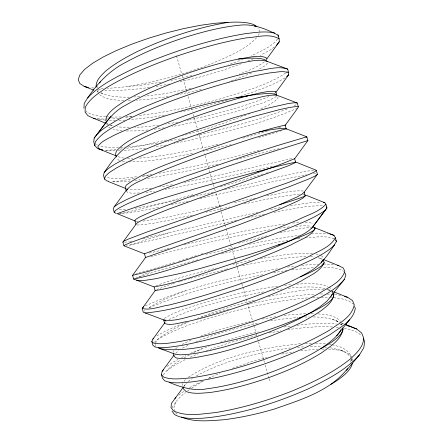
<?xml version="1.0" encoding="UTF-8"?>
<svg xmlns="http://www.w3.org/2000/svg" width="443" height="443" viewBox="0 0 443 443"><rect width="100%" height="100%" fill="white"/><g stroke="black" fill="none" stroke-linecap="round" stroke-linejoin="round"><path stroke-width="0.33" stroke-dasharray="2.21 1.66" d="M182.721 385.643L182.909 383.345M97.493 87.725L97.61 86.446M172.405 408.047L172.554 406.824L175.899 401.962A102.222 28.634 -16 0 1 185.467 392.564M107.134 123.171L106.924 124.405L108.208 126.333M350.629 362.186L351.332 358.459L352.024 360.907M173.307 352.279L173.645 350.662M340.689 330.24L341.165 328.413M175.899 401.962L173.961 407.394L174.808 411.558M332.134 293.382L332.555 292.203L331.824 289.982M278.276 96.712L277.263 99.005L273.807 101.912L268.104 105.329L260.379 109.15M155.31 343.253L157.73 339.443C177.471 327.576 199.865 321.103 221.749 314.43C250.24 306.495 279.311 300.238 308.826 297.79M256.658 37.638C244.436 50.53 227.049 56.898 211.084 63.87C183.795 74.435 155.388 82.138 126.465 86.623A103.535 24.221 -16 0 1 107.3 88.268M258.186 35.473L258.95 34.388L259.543 30.611L257.887 28.047M183.995 386.335L186.221 383.339M183.767 386.617L186.592 382.841M277.451 39.134C271.033 47.467 260.451 51.2 251.342 55.818M143.903 311.34L144.545 310.493M184.083 381.307L185.584 379.352M163.24 374.795L166.828 370.741A102.355 23.468 -16 0 1 180.75 359.832M267.483 63.127L265.363 65.52L258.086 69.9M175.616 353.298L178.584 350.701M175.528 348.84L178.684 346.515M285.585 73.056C266.836 85.61 244.287 91.158 223.023 98.08C195.463 105.883 167.415 112.273 138.93 115.507M286.089 72.586L287.596 71.168M178.828 395.062L184.044 391.208M154.38 342.278L157.73 339.443A102.483 18.279 -16 0 1 188.148 322.155M188.186 381.55L192.483 378.283M188.247 377.242C221.356 356.045 261.996 347.788 300.625 343.674L301.988 343.618M273.957 93.877L275.341 92.825M274.306 47.002L271.044 49.478L260.246 55.419M138.509 277.351L139.479 276.631A102.743 7.813 -16 0 1 150.111 271.803M166.828 370.741L172.931 366.25L185.412 359.483M276.377 96.474L269.953 100.029L263.408 102.682L234.591 112.085L197.672 121.504L172.017 126.598M166.933 366.466L171.945 362.861L177.892 359.511M165.344 322.05L166.346 321.347M264.344 61.931C256.746 67.48 247.864 70.88 239.148 74.241M164.303 318.473C177.992 309.84 194.139 306.13 209.378 301.151C232.11 294.717 255.196 289.362 278.608 286.106M196.387 375.885C225.022 360.408 257.25 352.567 289.301 348.071L290.663 347.943M294.218 105.816L296.926 104.177M285.032 77.907C271.542 85.997 256.425 90.848 241.596 95.854M156.722 335.966C166.191 330.168 176.558 326.037 186.957 322.227M297.414 108.153C258.219 125.535 215.686 134.428 173.938 143.56M145.26 305.914C187.766 286.959 233.854 276.93 279.444 268.392M189.504 387.68L202.567 380.958M182.444 348.176L188.74 344.931M168.921 319.636C199.162 305.404 232.182 297.984 264.842 291.644M182.029 344.46L191.387 339.964M190.191 357.191L198.159 353.813M181.464 357.612L185.656 355.629M149.213 307.802C185.916 291.915 225.127 282.545 264.178 274.45M208.653 378.189L219.828 373.277M156.523 289.556L171.757 283.98M196 341.719C216.079 333.452 237.105 327.632 258.33 323.185M251.486 73.029L236.905 78.804L229.302 81.368M243.129 59.273L228.533 64.772M156.025 285.752C175.583 278.298 196 273.309 216.256 268.148M268.962 96.524C243.473 107.123 216.566 113.906 189.648 119.765M247.864 60.996L253.551 58.631M190.446 353.364L209.279 346.016M246.003 115.18L214.484 126.366L182.306 135.863M248.445 114.222L250.278 113.502M287.202 108.995C257.97 120.203 227.597 128.182 197.141 135.281M196.991 318.523C216.084 311.08 235.659 304.878 255.511 299.8M232.315 368.321L251.452 361.759L264.382 358.099M200.579 336.22C216.66 330.096 233.256 325.395 250.035 321.607M135.779 277.994L155.177 271.637L191.321 261.464M241.535 63.593C221.007 71.384 199.871 77.542 178.407 82.149M206.322 350.601L229.873 342.649L258.612 335.118M135.359 274.206L138.46 273.132M278.497 127.866L281.449 126.853M201.011 317.365L230.116 308.804M281.864 130.602L264.438 135.857M178.385 261.42L189.333 257.848M139.08 272.932L175.816 262.195M220.143 342.317L243.484 335.462L258.369 331.851M190.617 257.427L198.292 255.035M200.851 254.238L203.403 253.44M172.388 283.78L174.907 283.005M178.058 282.03L179.947 281.443M263.164 174.044L219.617 187.035M265.806 173.235L267.782 172.626M227.226 100.29L209.417 105.251L180.689 112.001M267.345 131.333L242.088 138.382M180.578 281.25L190.086 278.492M192.843 194.687L160.294 203.691A103.003 2.758 -16 0 1 121.138 213.509L118.419 213.914M258.557 137.496L263.79 136.045M238.594 243.24L267.234 235.776M190.717 278.304L225.731 269.289M279.096 148.615L236.346 159.674M259.221 150.393C225.653 159.181 191.897 167.376 157.725 173.479M191.963 261.298L199.029 259.471M191.885 75.603L170.262 80.548M205.879 254.326L232.896 247.836M166.535 139.955L143.416 145.287A103.269 13.434 -16 0 1 126.753 148.211M231.202 144.667L206.006 150.581M166.463 249.071L147.851 253.413M167.105 248.911L169.032 248.445M150.637 256.563C190.734 246.712 230.792 236.451 271.52 229.485M191.071 88.473L162.647 94.032L144.911 96.209M201.41 89.464L176.397 95.051M183.911 244.857C217.48 236.933 251.092 228.843 285.264 223.942M248.385 304.269L249.68 303.959M265.673 357.734L267.013 357.412M217.928 164.126L180.871 172.416L145.503 178.917M142.873 238.771L257.754 212.269M221.434 253.872L264.776 244.353L288.941 240.112M224.501 189.51C254.875 183.358 284.738 173.894 315.521 169.951M217.851 144.429C191.559 150.41 165.073 156.285 138.116 158.212M272.412 166.374L201.476 182.378L165.089 189.521M213.426 192.063L190.191 197.323M279.893 232.785L302.973 228.189L311.202 227.348M199.848 198.514L275.646 181.098L306.49 174.692M236.767 220.237L146.456 241.546L126.405 245.765M226.39 269.134L227.735 268.829M232.868 264.266L251.037 260.406M268.236 296.699C286.427 292.79 304.961 288.631 323.667 289.44M234.197 247.532L235.499 247.244M188.43 201.083L170.029 205.076M221.024 205.48C194.848 210.874 168.877 217.635 142.353 221.179M205.818 212.236L230.022 206.936M247.31 217.901L265.368 214.052M179.055 199.754L147.818 206.106L134.063 208.409M192.472 215.154C174.121 218.67 155.919 224.031 137.203 225.033M234.485 202.545L255.589 198.06M243.949 203.946C262.511 200.291 281.012 195.634 299.922 194.289M187.073 120.308L189.006 119.898M250.328 303.804C271.57 299.197 293.067 295.21 314.818 294.218M249.171 244.22L278.032 238.533L299.468 235.233M242.531 265.562C263.596 261.254 284.871 257.15 306.429 256.635M269.034 332.964L280.984 330.788M184.061 138.15L167.77 141.35M266.758 195.795C278.974 193.907 291.295 190.008 303.732 191.038M192.467 153.466C171.568 157.492 150.504 161.828 129.14 161.9M158.605 207.451C145.741 209.877 132.867 212.839 119.76 213.493M270.49 209.6L281.726 207.379M129.937 241.474L131.859 241.092M262.134 319.071L276.155 316.634M291.743 158.583L213.399 176.375L184.493 182.438M274.045 212.291C290.27 209.511 306.617 205.259 323.152 205.884M281.754 354.012L293.299 351.814M260.29 258.679C277.623 255.727 295.176 252.538 312.824 253.479M177.798 122.107L165.865 124.156M156.13 86.463L170.516 83.843M161.097 82.204L140.514 85.322L126.465 86.623M166.053 145.011L154.203 147.037M290.403 205.796C300.465 204.046 310.587 202.252 320.821 202.113M172.272 184.764L159.524 186.946M168.307 96.469L151.124 99.01L136.555 100.245M284.129 326.984L291.594 325.898M287.723 329.681L289.069 329.459C303.599 327.587 318.295 326.037 332.953 327.012M273.569 272.672L287.125 270.463M164.392 115.174L149.8 117.522L129.09 119.782M164.198 127.833L153.776 129.273M270.429 320.893L281.061 319.204L297.973 317.465M145.669 148.339L122.849 150.664M143.222 175.843L150.537 174.725M157.215 143.227L143.416 145.287L128.614 146.871M124.71 242.277L129.301 241.601M149.452 87.409C134.589 89.597 119.527 90.915 104.498 90.112M272.794 290.276L282.224 288.969M300.742 350.784L317.996 349.106M279.439 228.189L289.595 226.816M145.935 192.373L154.557 191.226M287.562 267.09L295.614 266.016M297.69 238.866L301.755 238.34M291.826 269.848L314.242 267.6M151.595 188.137L136.522 189.67L129.29 189.405M130.27 180.993L119.411 181.879L111.935 181.835A103.136 8.079 -16 0 0 134.096 178.391M134.899 180.412L140.187 179.753M297.065 325.228C310.172 323.656 323.456 322.82 336.625 324.055M158.694 125.269L146.954 126.681L134.761 127.529M136.582 176.774C126.416 177.82 115.928 179.697 105.822 177.316M284.201 315.51L292.319 314.541L306.412 313.71M292.707 223.05L300.714 222.425M284.666 285.281L292.031 284.528M288.271 288.266C300.498 287.153 313.146 285.785 325.201 288.725M295.702 226.229L305.615 225.736L310.903 226.179M297.469 347.295L304.269 346.808M311.551 233.932L323.113 233.406L329.155 233.898M139.65 96.69L134.223 96.962M301.694 265.291L318.738 264.1M139.462 192.971L131.604 193.187L127.772 192.533L126.781 191.597M125.402 209.533L118.043 209.927M305.133 237.924C315.006 237.382 325.594 235.144 335.046 239.021M147.912 129.998L137.108 130.868L126.161 131.012M125.009 120.103L118.868 120.346M126.094 116.647L132.906 116.144M120.529 147.397L125.247 147.093M296.677 284.118C307.104 283.581 317.963 282.778 327.964 286.366M312.758 297.613L318.661 297.347M128.354 100.583L132.457 100.417M313.422 173.728L315.925 173.617M305.388 343.486L312.182 343.214M129.434 97.139C119.787 97.294 109.842 96.812 100.849 92.991M321.452 264.006L322.809 263.956M310.393 346.587L321.075 346.775M115.457 120.413L109.366 120.363M129.267 127.628L117.129 126.859M111.06 117.102L122.008 116.952M311.003 313.666L314.281 313.633M304.723 317.011L309.319 316.989M313.256 316.966C322.709 316.972 332.233 318.434 340.761 322.681M321.956 349.09L325.251 349.073M114.964 150.88L105.279 150.354M118.209 150.869L120.158 150.858M127.473 158.433L132.767 158.411M118.53 147.486L109.415 147.453L101.68 146.55L99.902 145.941M136.156 221.428L138.581 221.45M320.35 293.942L324.481 294.025M327.239 294.08L330.683 294.146M321.28 297.225L328.872 297.425M329.559 297.441L331.63 297.497M123.802 100.45C115.424 100.173 106.314 99.736 99.348 94.553M315.499 343.319L325.461 343.89M323.456 263.984L331.885 264.382L334.404 264.864M310.465 256.779L314.475 256.973M323.761 267.312L332.854 267.821L339.809 269.233L343.702 271.31M122.107 130.768L113.092 129.356M105.384 120.103L99.415 119.449M305.288 222.308L309.901 222.63L312.996 223.732M105.722 116.775L100.395 116.387L92.432 114.715L86.839 112.04L86.02 110.977M106.386 116.825L109.044 117.013M318.229 313.915C326.065 314.502 334.963 315.261 340.65 321.319M336.248 327.272L338.884 327.482M328.545 349.056C336.741 349.97 347.489 349.854 352.263 357.85M122.357 161.307L126.438 161.712M124.057 158.062L121.332 157.763L117.268 156.329M334.681 294.562L340.634 295.287M329.47 344.394L331.475 344.648M333.645 297.685L341.603 298.72L348.763 300.908L353.448 304.12M98.462 89.519L101.176 89.874M324.398 346.958L327.078 347.312M330.423 347.755L340.938 350.247L344.632 351.676M303.006 194.394L304.762 194.676M315.914 253.966L318.943 254.537L320.588 255.439M339.914 324.298L342.611 324.819M96.768 118.918L98.75 119.317M318.124 257.71L322.654 259.172M344.244 328.318L350.33 329.542L357.7 332.505L361.632 335.739M110.202 125.042L113.33 126.061M332.139 344.732L339.958 346.803L345.944 349.787L349.82 353.686L350.956 357.268M327.05 289.683L331.663 290.968M327.709 289.506L330.583 290.542M119.472 160.344L118.32 159.956L116.614 157.808M96.341 144.717L97.526 145.127M341.935 323.196L343.22 323.7M97.006 91.457L98.285 91.972M332.283 291.217L333.524 291.71M341.376 322.925L343.22 323.667M106.481 123.536L109.582 124.793M335.849 320.715L339.454 322.199M332.139 319.231L337.965 321.64L338.889 322.46M108.845 127.296L110.058 127.883M110.844 125.186L112.062 125.801M340.938 350.247L346.941 353.304L350.839 357.274M321.136 255.738L322.238 256.342L322.908 258.297M319.946 258.075L323.263 259.958M101.093 92.687L102.77 93.755M328.961 287.081L331.453 288.869M328.966 289.894L330.971 291.372M331.475 291.743L332.477 292.48M340.745 324.099L341.669 324.918M332.112 291.389L333.009 292.219M175.378 412.588L178.047 415.185M97.211 90.915L98.734 93.512M97.366 89.314L98.291 90.909M341.392 323.634L341.769 324.797M351.415 359.096L351.986 360.918M176.491 55.757L181.78 74.203M181.968 74.861L187.439 93.949M188.192 96.58L192.528 111.691M193.281 114.316L194.222 117.605M194.411 118.259L198.924 133.996M199.112 134.65L204.561 153.66M205.126 155.62L213.188 183.734M213.371 184.388L214.495 188.308M214.683 188.956L215.243 190.916M215.99 193.525L219.922 207.219M220.105 207.872L221.04 211.134M221.229 211.782L224.811 224.269M225 224.933L230.521 244.182M230.709 244.846L241.535 282.606M241.917 283.93L242.675 286.577M242.864 287.236L246.086 298.466M246.275 299.125L253.656 324.863M253.845 325.522L255.921 332.771M256.109 333.429L256.68 335.406M257.433 338.042L264.416 362.391M265.169 365.015L268.94 378.161M269.128 378.82L269.693 380.792M155.504 344.482L155.792 346.332M352.274 358.459L352.323 360.297M184.055 357.844A102.355 23.468 -16 0 1 190.684 354.178M193.563 352.7A102.355 23.468 -16 0 1 202.163 348.575M187.66 390.898A102.222 28.634 -16 0 1 189.394 389.652M191.526 388.184A102.222 28.634 -16 0 1 203.747 380.853M208.603 378.3A102.222 28.634 -16 0 1 210.48 377.358M131.505 116.531A103.402 18.811 -16 0 1 124.167 117.55M118.752 118.165A103.402 18.811 -16 0 1 110.866 118.802M107.427 118.957A103.402 18.811 -16 0 1 97.028 118.735M122.163 148.859A103.269 13.434 -16 0 1 119.671 149.175M116.066 149.573A103.269 13.434 -16 0 1 105.157 150.166M103.319 88.356A103.535 24.221 -16 0 1 99.919 88.334M93.944 88.03A103.535 24.221 -16 0 1 89.935 87.57M149.092 307.747A102.615 13.057 -16 0 1 185.473 290.813M151.866 174.525A103.136 8.079 -16 0 1 141.339 176.884M130.32 245.106A102.876 2.542 -16 0 1 168.705 232.796"/><path stroke-width="0.66" d="M83.976 108.325L84.153 103.584C94.326 86.479 108.053 71.19 126.061 62.175C145.049 51.787 165.228 43.774 185.794 37.101C203.52 31.68 221.572 26.901 240.084 25.157C253.451 23.606 266.476 29.188 278.071 35.086L279.14 38.868L279.278 41.758L266.442 59.456M275.801 92.476L288.631 74.839L288.753 72.862L287.684 69.086C277.39 65.525 266.143 69.988 255.733 71.146C231.091 76.395 206.936 83.699 183.136 91.911C160.006 100.218 137.048 109.266 115.457 121.094C107.81 125.923 99.254 130.281 94.187 138.089L93.744 141.904L94.824 145.631L97.394 148.344L102.71 150.083L98.817 148.914L97.798 146.843C101.109 141.079 107.948 138.875 113.358 135.613C126.532 129.339 140.232 124.284 154.014 119.521C181.026 110.551 208.52 102.914 236.49 97.576L237.503 97.41C250.345 96.424 262.699 90.588 275.651 91.391L276.714 95.14L297.27 103.003L298.333 106.763L297.962 107.843L285.137 125.413L285.198 125.076C256.497 131.66 228.721 141.832 200.906 151.384C175.716 161.595 148.388 168.927 126.238 185.152L125.208 187.433L126.105 190.512M96.125 87.188C95.588 80.476 101.048 75.637 105.384 71.323C115.258 63.127 126.554 56.942 137.983 51.222C166.585 37.832 196.83 27.616 228.018 22.388A85.959 20.035 -16 0 1 256.846 26.68M333.9 293.05C333.939 301.063 326.868 306.218 321.169 310.659C305.753 321.247 288.554 328.828 271.282 335.822C251.48 343.469 231.218 349.959 210.519 354.693C199.317 356.676 187.799 359.932 176.375 357.983L174.254 356.465L173.374 353.425M94.824 145.631L95.3 141.915C103.856 130.347 118.015 124.932 130.242 118.209C154.192 106.913 179.072 97.72 204.251 89.569C225.758 82.891 247.482 76.678 269.709 72.918C275.961 72.541 282.723 70.287 288.753 72.862M354.516 306.545L355.319 308.361C353.248 321.086 339.881 327.449 330.461 334.36C308.749 347.223 285.275 356.753 261.475 364.977C238.506 372.485 215.076 378.909 191.066 382.01C182.339 382.575 173.174 384.042 164.768 380.836L162.47 378.222L161.407 374.562L162.204 371.228L173.872 355.33M236.49 97.576L248.839 95.583A85.743 11.114 -16 0 1 276.714 95.14C267.638 94.547 258.795 97.881 249.99 99.636C230.155 104.814 210.63 111.11 191.332 118.004C172.537 124.92 153.859 132.296 136.067 141.533C121.731 147.513 112.6 160.039 104.194 172.493L103.485 175.395L104.565 179.11L106.874 180.932L108.136 181.159M342.616 327.87L342.998 329.055C341.165 340.169 330.207 346.371 321.934 352.578C304.491 363.548 285.447 371.671 266.082 378.582C247.404 384.889 228.295 390.183 208.697 392.648C201.188 393.151 193.342 394.22 186.104 391.534L183.779 389.286L183.07 386.855M104.565 179.11L105.301 176.314L109.305 172.532L116.681 167.803L127.374 162.204L141.14 155.897L175.921 141.998L215.315 128.243L252.128 116.874L280.076 109.487L289.473 107.488L295.553 106.608L298.333 106.763M286.172 129.068L285.198 125.076M158.312 347.91L175.29 354.25L180.03 354.843L187.395 354.489L197.262 353.11L209.356 350.673L223.272 347.207L238.472 342.793L254.315 337.566L270.108 331.718L285.165 325.472L298.842 319.071L310.609 312.752L320.051 306.739L326.917 301.218L344.399 279.339L345.883 274.976L344.804 272.733M331.082 296.339L331.713 294.567M344.399 279.339C334.343 291.488 319.287 297.807 305.653 304.983C287.723 313.345 269.261 320.488 250.555 326.923C227.608 334.52 204.328 341.293 180.522 345.634C172.072 346.714 163.428 348.663 154.923 346.969L152.879 345.247L151.816 341.575L152.863 339.111L164.94 322.604M323.263 259.958L324.182 262.644C320.128 271.886 309.491 275.673 301.522 280.807C283.298 290.226 264.178 297.762 244.874 304.662C226.218 311.113 207.335 316.972 188.087 321.391C180.484 322.277 172.272 325.959 164.707 323.567L163.644 319.907C175.179 322.072 187.566 316.429 198.896 314.452C219.429 308.921 239.635 302.248 259.526 294.733C276.792 287.972 294.025 280.856 310.011 271.376C321.773 264.604 329.52 252.776 336.42 241.507L335.368 237.78L334.022 235.394L313.616 227.292M126.283 191.127C130.292 183.851 139.827 181.824 146.528 177.698C164.674 169.409 183.358 162.365 202.102 155.548C229.895 145.908 257.693 135.951 286.256 128.813L306.833 136.826L307.891 140.581L294.717 158.672L279.716 164.718L180.871 200.048L155.803 209.766L140.01 216.81L136.101 219.147L134.855 220.675L135.929 224.363L122.888 242.122L123.962 245.815L144.479 253.833L156.85 249.016L222.358 226.174L253.568 214.827L279.849 204.616L297.308 196.847L302.104 194.112L304.214 192.179L317.426 174.309L316.368 170.566L315.521 169.951L296.91 162.487L295.774 162.398A85.527 2.281 -16 0 0 269.543 168.373C218.477 182.317 166.956 195.468 117.229 213.676L135.519 221.173M127.335 188.934L114.172 206.815L113.198 208.797L114.277 212.507L116.326 213.443M321.446 262.35L322.57 260.08M315.449 227.935C310.731 237.033 299.529 239.862 291.272 244.769C272.683 253.379 253.507 260.645 234.225 267.539C208.166 275.911 182.239 286.333 155.139 290.58L142.197 308.511L143.266 312.188L165.532 320.605M335.368 237.78C330.029 247.803 317.592 251.181 308.433 256.768C285.707 267.5 262.129 276.294 238.389 284.506C215.448 292.219 192.301 299.368 168.777 305.094C160.111 306.207 150.886 310.637 142.197 308.511L143.499 306.91M114.277 212.507L115.28 210.624L119.544 207.75L127.158 203.896L138.061 199.101L168.534 187.184L226.345 166.806L262.898 154.712L307.891 140.581L307.27 140.758M99.669 82.952L100.699 81.202M181.508 417.084C194.704 422.578 209.572 420.684 223.455 419.792C240.793 417.694 257.859 413.895 274.599 408.961C300.587 399.824 329.913 391.208 347.545 368.626M346.526 370.342L359.483 354.854L363.758 347.799L364.733 341.664L363.41 338.463M183.363 387.16L171.519 403.268L170.976 407.46L173.501 410.86C186.531 417.073 201.609 413.845 215.37 412.594C241.164 408.452 266.309 400.998 290.652 391.606C311.783 382.913 332.82 373.128 350.69 358.664C356.571 353.016 363.548 346.764 363.692 337.97L361.599 332.948L356.709 328.994L345.147 324.459M169.143 382.342C181.325 387.453 194.25 391.368 207.551 388.699C227.137 386.124 246.23 380.803 264.903 374.485C284.268 367.579 303.317 359.489 320.804 348.597C328.241 343.469 336.01 338.186 340.689 330.24M304.214 192.179L305.266 195.9L303.178 197.91L298.41 200.729L280.995 208.636L239.453 224.595L145.548 257.516L132.557 275.358L133.625 279.046L154.075 286.914C181.082 282.047 206.992 271.902 233.04 263.408C252.322 256.519 271.504 249.276 290.132 240.759C298.133 236.23 308.151 233.383 313.683 225.609L326.934 207.95L325.882 204.217L324.78 202.711L306.191 195.252M287.684 69.086L267.146 61.378C258.208 58.47 248.589 61.992 239.597 63.1C219.512 67.386 199.859 73.449 180.528 80.355C161.673 87.371 142.989 95.107 125.579 105.262C111.442 112.273 103.579 126.144 94.187 138.089M311.789 228.278L326.934 207.95L326.186 206.881M97.903 133.288L110.85 116.21M276.482 45.358L279.278 41.758M336.735 335.827L349.56 319.802M325.882 204.217C318.727 212.324 307.27 214.971 297.951 219.855C274.782 229.535 251.131 238.007 227.403 246.208C195.989 256.475 164.724 267.727 132.557 275.358M135.929 224.363L137.197 222.918L141.129 220.664L147.752 217.602L168.523 209.246L288.487 165.76L295.774 162.398L294.445 158.267M162.204 371.228L163.556 369.744M359.483 354.854C346.171 369.822 327.981 379.114 310.294 387.88C291.677 396.385 272.406 403.34 252.715 408.917C235.942 413.352 218.908 416.985 201.576 418.286C192.522 418.369 182.815 419.161 174.592 414.609L172.039 411.115M104.194 172.493L108.17 168.611L115.518 163.788L126.183 158.101L139.933 151.716L156.313 144.833L194.25 130.657L233.273 117.877L266.332 108.485L288.349 103.529L294.462 102.743L297.27 103.003M87.609 97.87C100.478 84.369 117.738 76.373 134.223 68.25C152.979 59.788 172.294 52.628 191.924 46.465C209.395 41.221 227.087 36.647 245.106 33.707C254.908 32.56 264.947 30.827 274.738 32.992M286.61 76.661L288.631 74.839M334.681 244.979C323.434 255.473 308.682 261.021 295.01 267.578C276.842 275.391 258.308 282.313 239.608 288.753C208.598 298.272 177.56 310.139 145.049 313.013M122.888 242.122L124.123 241.047L128.614 238.982L147.541 231.805L287.441 182.837L308.494 174.697L314.081 172.133L316.368 170.566M174.891 398.495L175.877 397.637M152.863 339.111L153.826 338.325M123.962 245.815L125.231 244.841L129.749 242.88L148.721 235.886L237.343 205.253L288.615 186.952L309.613 178.645L315.167 175.976L317.426 174.309M114.172 206.815L118.403 203.846L125.995 199.887L136.876 195.003L150.803 189.299L185.761 176.192L244.198 156.185L276.903 145.714L306.833 136.826L306.235 137.103M324.94 210.519C312.553 219.147 298.111 224.152 284.334 230.061C259.52 239.846 234.341 248.661 209.024 257.056C184.033 264.704 159.275 273.924 133.625 279.046M159.319 348.541C184.991 352.822 210.885 344.765 235.831 339.432C261.403 332.571 286.82 324.509 310.609 312.752A85.095 15.123 -16 0 0 333.601 295.891L332.854 293.615M299.318 318.085L300.243 317.653M136.56 280.17L139.595 280.679L145.736 280.247L154.9 278.852L181.121 273.276L197.196 269.3L248.783 254.708L264.554 249.702L290.132 240.759A85.311 6.468 -16 0 0 314.735 229.313L314.021 227.359M278.492 244.996L279.444 244.652M248.839 95.583C218.371 103.474 188.508 113.679 159.486 125.845C144.639 133.088 127.794 138.62 116.354 151.069L115.54 154.103L116.26 156.573M257.549 171.491L258.535 171.236M266.326 58.847L266.082 57.623C257.178 54.472 247.46 57.989 238.445 59.035C218.333 63.222 198.658 69.258 179.326 76.163C160.46 83.19 141.782 90.965 124.411 101.225C117.816 105.639 110.6 109.881 106.442 116.897L105.849 120.69L106.497 121.681M228.018 22.388L215.309 23.246L200.485 25.29L184.055 28.507L166.69 32.81L149.153 38.043L132.241 43.99L116.719 50.391L103.263 56.953L92.415 63.404L84.535 69.479L79.812 74.956L78.267 79.668L79.795 83.489L84.187 86.352L93.8 90.184M323.462 202.512L324.78 202.711M337.549 265.468L338.812 265.711L343.236 267.993L344.831 271.266C341.171 282.739 328.075 287.369 318.882 293.576C296.627 305.338 273.104 314.469 249.343 322.687C226.395 330.295 203.132 337.106 179.354 341.586C170.926 342.721 162.337 344.72 153.826 343.203L151.816 341.575M347.334 325.732L349.361 326.12L356.709 328.994M279.14 38.868C269.361 32.987 256.929 37.284 246.286 37.871C221.389 42.102 197.074 49.151 173.23 57.374C150.022 65.797 127.041 75.249 105.905 88.113C98.202 93.506 89.58 98.7 85.272 107.422L85.062 112.062L87.897 115.673L93.456 118.259L95.444 118.652M88.589 87.625L84.187 86.352A103.535 24.221 -16 0 0 85.959 86.822M344.527 296.433L347.772 297.391L352.429 300.509L354.273 304.657C352.058 317.271 338.696 323.445 329.304 330.284C307.536 343.043 284.063 352.534 260.262 360.757C237.298 368.277 213.886 374.734 189.897 377.973C181.204 378.593 172.1 380.127 163.677 377.076L161.407 374.562M329.825 233.954L334.022 235.394M334.144 291.959L347.772 297.391M345.678 324.647L349.361 326.12M98.817 148.914L115.994 155.82M108.291 181.503L126.089 188.663M93.456 118.259L105.86 123.287M323.274 259.421L338.812 265.711M254.387 25.794L255.445 26.375M295.475 161.911L295.774 162.398M335.595 240.012L336.42 241.507M304.762 194.676L305.266 195.9A85.416 2.104 -16 0 1 279.849 204.616M144.479 253.833L145.548 257.516M154.075 286.914L155.139 290.58M278.071 35.086L278.138 36.282M352.296 363.243A84.884 23.689 -16 0 1 330.971 384.347M342.998 329.055A84.99 19.42 -16 0 1 320.804 348.597M238.445 59.035A85.853 15.56 -16 0 1 267.146 61.378M324.182 262.644A85.206 10.804 -16 0 1 300.382 276.803M259.205 132.025A85.637 6.684 -16 0 1 286.256 128.813"/></g></svg>
